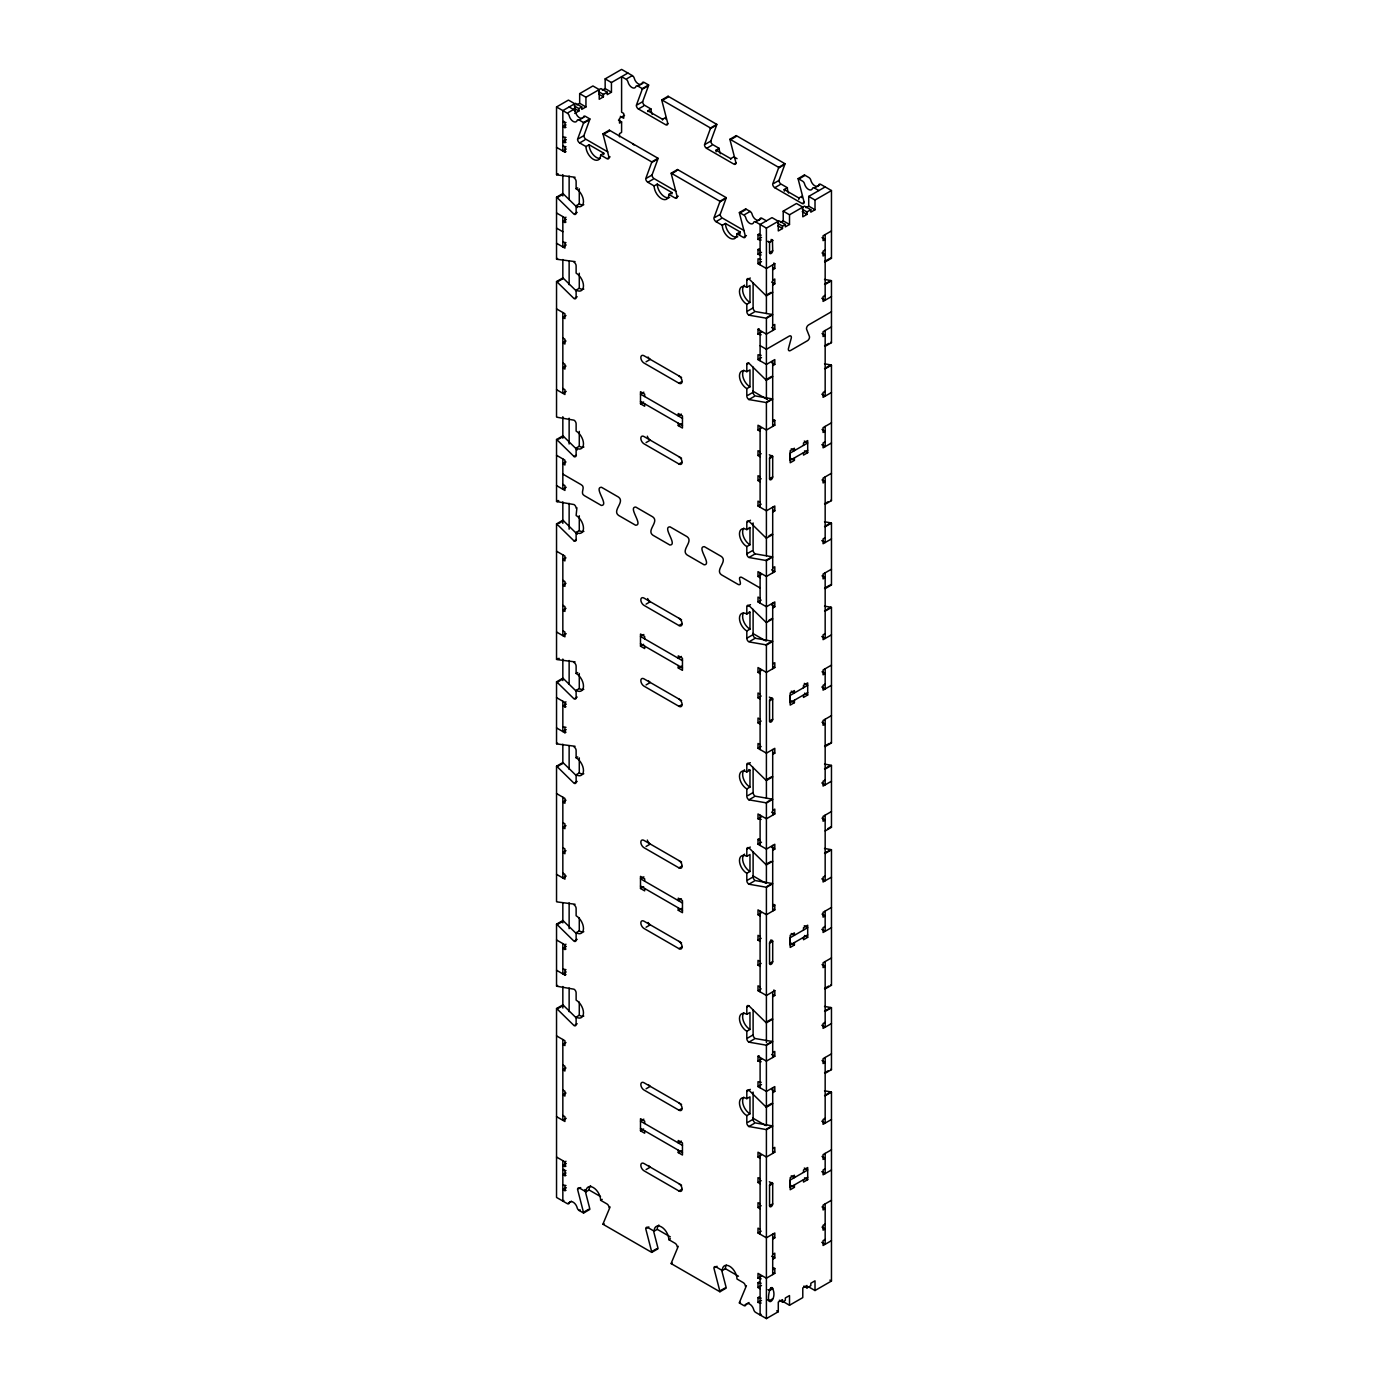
<?xml version="1.0" encoding="UTF-8"?>
<svg xmlns="http://www.w3.org/2000/svg" width="1388" height="1388" viewBox="0 0 1388 1388"><rect width="100%" height="100%" fill="white"/><g stroke="black" fill="none" stroke-linecap="round" stroke-linejoin="round"><path stroke-width="1.5" d="M769.542 242.154L772.439 239.638L772.7 250.742A2.221 1.284 -60 0 1 771.121 253.466A2.221 1.284 -60 0 1 769.542 252.564L769.542 242.154L767.98 241.252M583.446 116.835A2.967 1.718 60 0 1 585.424 116.366L589.848 118.917L583.567 122.56A2.967 1.718 60 0 1 583.481 123.202L577.564 139.286A2.967 1.718 60 0 0 579.664 142.929L585.962 146.555A10.393 6.003 60 0 0 593.301 159.29A10.393 6.003 60 0 0 600.64 155.04L603.797 153.218L589.102 144.751L585.962 146.555M578.605 138.679L583.862 135.66L589.761 119.576A2.967 1.718 60 0 0 589.848 118.917M641.62 83.853A5.934 3.435 60 0 0 642.21 82.916A2.967 1.718 60 0 1 644.188 82.447L648.612 84.998L642.314 88.641A2.967 1.718 60 0 1 642.228 89.283L636.329 105.367A2.967 1.718 60 0 0 638.428 108.993L665.702 124.747A2.967 1.718 60 0 0 667.802 123.532L661.885 100.63A2.967 1.718 60 0 1 661.798 99.884L668.096 96.24L716.781 124.365A2.967 1.718 60 0 1 716.694 125.007L710.795 141.09L705.538 144.109M637.37 104.759L642.627 101.723L648.526 85.64A2.967 1.718 60 0 0 648.612 84.998M600.64 155.04L606.938 158.683A2.967 1.718 60 0 0 609.037 157.469L603.138 134.549A2.967 1.718 60 0 1 603.034 133.803L609.332 130.177L658.033 158.284L651.735 161.91A2.967 1.718 60 0 1 651.649 162.552L645.732 178.653A2.967 1.718 60 0 0 647.832 182.279L654.13 185.923A10.393 6.003 60 0 0 661.469 198.64A10.393 6.003 60 0 0 668.825 194.407L671.966 192.585L657.27 184.101L654.13 185.923M646.773 178.046L652.03 175.009L657.947 158.926A2.967 1.718 60 0 0 658.033 158.284M716.781 124.365L710.5 127.991A2.967 1.718 60 0 1 710.396 128.633L704.497 144.716A2.967 1.718 60 0 0 706.596 148.36L733.87 164.114A2.967 1.718 60 0 0 735.97 162.899L730.053 139.98A2.967 1.718 60 0 1 729.967 139.234L736.265 135.608L784.966 163.715A2.967 1.718 60 0 1 784.862 164.357L778.963 180.44L773.706 183.476M668.825 194.407L675.106 198.033A2.967 1.718 60 0 0 677.205 196.818L671.306 173.916A2.967 1.718 60 0 1 671.219 173.17L677.5 169.527L726.202 197.634L719.904 201.277A2.967 1.718 60 0 1 719.817 201.919L713.9 218.003A2.967 1.718 60 0 0 716 221.646L722.298 225.272A10.393 6.003 60 0 0 729.637 237.99A10.393 6.003 60 0 0 736.993 233.757L740.134 231.935L725.438 223.451L722.298 225.272M714.959 217.395L720.199 214.377L726.115 198.276A2.967 1.718 60 0 0 726.202 197.634M784.966 163.715L778.668 167.358A2.967 1.718 60 0 1 778.581 168L772.665 184.083A2.967 1.718 60 0 0 774.764 187.71L802.038 203.463A2.967 1.718 60 0 0 804.138 202.249L798.239 179.347A2.967 1.718 60 0 1 798.152 178.601L804.433 174.957L808.874 177.525A2.967 1.718 60 0 1 810.852 180.284A5.934 3.435 60 0 0 814.166 185.367A5.934 3.435 60 0 0 818.174 185.784M610.095 1206.953L603.138 1223.643A2.967 1.718 60 0 0 603.034 1224.285L651.735 1252.392L658.033 1248.766A2.967 1.718 60 0 0 657.947 1248.02L653.644 1231.347M678.264 1246.303L671.306 1262.993A2.967 1.718 60 0 0 671.219 1263.635L719.904 1291.76L726.202 1288.116A2.967 1.718 60 0 0 726.115 1287.37L721.673 1270.194M746.432 1285.67L739.474 1302.36A2.967 1.718 60 0 0 739.388 1303.002L743.812 1305.553A2.967 1.718 60 0 0 745.79 1305.084A5.934 3.435 60 0 1 749.746 1304.13A5.934 3.435 60 0 1 753.701 1309.647A2.967 1.718 60 0 0 755.679 1312.406L766.402 1318.6L778.286 1311.729L778.286 1302.048L782.485 1299.619L782.485 1302.048L785.313 1300.4L785.313 1297.988L789.512 1295.559L789.512 1305.258L783.214 1301.614M575.083 177.248L557.143 174.94A2.967 1.718 60 0 1 556.536 174.697L556.536 106.963L568.438 100.092L574.736 103.736L574.736 111.491M579.664 93.621L585.944 97.247L585.944 106.945L579.664 103.302L579.664 93.621L592.919 85.952L599.217 89.595L599.217 99.294L603.416 96.865L603.416 94.436L598.696 91.712M627.896 73.044L611.449 82.534L611.449 92.215L605.151 88.589L605.151 78.89L621.598 69.4L632.321 75.594A2.967 1.718 60 0 1 634.299 78.353A5.934 3.435 60 0 0 640.683 84.373M574.736 103.736L562.834 110.589L562.834 150.98L566.2 149.037M585.944 97.247L600.969 88.589L607.25 92.215L607.25 94.644L611.449 92.215M576.853 104.915L579.664 103.302M602.357 90.203L605.151 88.589M568.317 112.549L573.556 109.513A2.967 1.718 60 0 1 575.534 112.272A5.934 3.435 60 0 0 581.919 118.292M627.081 78.613L632.321 75.594M574.198 105.852L578.917 108.576L581.763 106.945L581.763 109.374L585.944 106.945M603.416 94.436L607.25 92.215M574.736 113.417L578.917 111.005L578.917 108.576M563.892 121.294L562.834 121.901L565.992 122.508M565.992 124.937L562.834 126.759L565.992 127.349M556.536 106.963L567.258 113.157A2.967 1.718 60 0 1 569.236 115.915A5.934 3.435 60 0 0 573.192 121.433A5.934 3.435 60 0 0 577.148 120.478A2.967 1.718 60 0 1 579.126 120.01L584.383 116.974M620.332 116.332L623.698 118.275L623.698 113.417L621.598 112.22L621.598 76.67L626.023 79.22A2.967 1.718 60 0 1 628.001 81.979A5.934 3.435 60 0 0 631.956 87.496A5.934 3.435 60 0 0 635.912 86.559A2.967 1.718 60 0 1 637.89 86.073L643.147 83.054M583.481 123.202L588.72 120.166M642.228 89.283L647.485 86.247M562.834 136.839L565.992 137.447M566.339 139.668L562.834 141.697L565.992 142.305M562.834 146.139L565.992 146.746M624.531 115.36L619.499 118.275L619.499 123.116L621.598 121.901L621.598 132.398L619.499 133.612L619.499 136.839M579.664 142.929L584.903 139.893M638.428 108.993L643.668 105.974M556.536 147.354L564.933 152.194L565.992 151.587M604.179 133.942L609.419 130.923A2.967 1.718 60 0 1 609.332 130.177M662.944 100.023L668.183 96.987A2.967 1.718 60 0 1 668.096 96.24M647.901 111.595A10.393 6.003 60 0 1 647.866 110.814L651.007 108.993A10.393 6.003 60 0 0 652.204 114.337M556.536 174.697L558.115 173.778M662.527 120.045A10.393 6.003 60 0 0 662.562 119.299L665.702 117.477A10.393 6.003 60 0 1 665.581 118.952M607.996 158.076L610.095 156.861M666.761 124.139L667.802 123.532M575.083 261.621L557.143 259.313A2.967 1.718 60 0 1 556.536 259.07L556.536 197.183L562.834 193.557A2.967 1.718 60 0 1 563.441 194.008L577.252 207.558M556.536 197.183A2.967 1.718 60 0 1 557.143 197.634L562.383 194.598M557.143 197.634L574.025 214.203A2.967 1.718 60 0 0 576.124 213.006L576.124 205.736A10.393 6.003 60 0 0 583.481 201.486A10.393 6.003 60 0 0 576.124 188.768L577.703 187.848M576.124 205.736L579.282 203.915A10.393 6.003 60 0 0 583.793 204.73M651.649 162.552L656.888 159.533M710.396 128.633L715.653 125.614M556.536 212.971L564.933 217.829L565.992 217.222M575.083 213.596L577.182 212.399M566.339 219.443L562.834 221.455L565.992 222.063M647.832 182.279L653.071 179.26M706.596 148.36L711.836 145.324M672.347 173.309L676.546 170.88M731.112 139.373L736.351 136.354A2.967 1.718 60 0 1 736.265 135.608M716.156 151.795A10.393 6.003 60 0 1 716.034 150.182L719.175 148.36A10.393 6.003 60 0 0 720.389 153.686M562.834 242.05L565.992 242.657M566.2 244.965L562.834 246.908L562.834 216.615M556.536 259.07L557.594 258.463M730.695 159.394A10.393 6.003 60 0 0 730.73 158.648L733.87 156.844L737.028 158.648M676.164 197.426L678.264 196.211M734.929 163.506L735.97 162.899M577.252 449.886L563.441 436.335A2.967 1.718 60 0 0 562.834 435.884L556.536 439.51A2.967 1.718 60 0 1 557.143 439.961L574.025 456.531A2.967 1.718 60 0 0 576.124 455.333L576.124 448.064A10.393 6.003 60 0 0 583.481 443.813A10.393 6.003 60 0 0 576.124 431.095L576.124 423.826A2.967 1.718 60 0 0 574.025 420.182L557.143 417.268A2.967 1.718 60 0 1 556.536 417.025L556.536 281.556L562.834 277.93A2.967 1.718 60 0 1 563.441 278.381L576.107 290.803M556.536 281.556A2.967 1.718 60 0 1 557.143 282.007L562.383 278.971M719.817 201.919L725.057 198.883M778.581 168L783.821 164.964M557.143 282.007L574.025 298.576A2.967 1.718 60 0 0 576.124 297.379L576.124 290.109L579.282 288.288A10.393 6.003 60 0 0 583.793 289.103M575.083 297.969L577.182 296.772M716 221.646L721.24 218.61M774.764 187.71L780.004 184.691M736.993 233.757L743.274 237.4A2.967 1.718 60 0 0 745.373 236.186L739.474 213.266A2.967 1.718 60 0 1 739.388 212.52L745.686 208.894L750.11 211.444A2.967 1.718 60 0 1 752.088 214.203A5.934 3.435 60 0 0 756.044 219.72A5.934 3.435 60 0 0 759.999 218.766A2.967 1.718 60 0 1 761.977 218.298L766.402 220.848M740.515 212.659L745.772 209.64A2.967 1.718 60 0 1 745.686 208.894M799.28 178.74L804.519 175.703A2.967 1.718 60 0 1 804.433 174.957M565.992 315.562L562.834 317.384L564.933 318.598L564.933 313.74L556.536 308.899M784.324 191.145A10.393 6.003 60 0 1 784.203 189.531L787.36 187.71A10.393 6.003 60 0 0 788.558 193.053M744.853 214.481L750.11 211.444M739.388 212.52L743.812 215.071A2.967 1.718 60 0 1 745.79 217.829A5.934 3.435 60 0 0 749.746 223.347A5.934 3.435 60 0 0 753.701 222.41A2.967 1.718 60 0 1 755.679 221.924L760.919 218.905M798.152 178.601L802.576 181.151A2.967 1.718 60 0 1 804.554 183.91A5.934 3.435 60 0 0 808.51 189.427A5.934 3.435 60 0 0 812.466 188.473A2.967 1.718 60 0 1 814.444 188.005L819.683 184.986M798.777 199.49A10.393 6.003 60 0 0 798.898 198.016L802.038 196.194A10.393 6.003 60 0 1 801.917 197.669M783.214 211.15L789.512 214.776L789.512 224.474L783.214 220.831L783.214 211.15L796.486 203.481L802.784 207.124L802.784 216.823L806.983 214.394L806.983 211.965L802.247 209.241M824.715 261.603A2.967 1.718 60 0 0 825.166 261.933L831.464 258.289L831.464 190.555L815.016 200.046L815.016 209.744L808.718 206.118L808.718 196.419L825.166 186.929M744.332 236.793L746.432 235.578M803.097 202.856L804.138 202.249M565.992 341.014L562.834 342.819L564.933 344.033L564.933 339.192L562.834 337.978M755.679 221.924L766.402 228.118L778.286 221.265L778.286 230.946L782.485 228.534L782.485 226.105L777.766 223.381M789.512 214.776L804.519 206.118L810.818 209.744L810.818 212.173L815.016 209.744M761.162 240.037L758.004 239.43L758.004 234.589L759.062 233.982M780.42 222.444L783.214 220.831M805.925 207.732L808.718 206.118M761.162 235.197L758.004 234.589M758.004 239.43L761.509 237.417M782.485 226.105L785.313 224.474L785.313 226.886L789.512 224.474M806.983 211.965L810.818 209.744M772.7 240.644L769.542 242.466L767.98 241.547M761.162 254.976L758.004 254.368L758.004 249.528L759.062 248.92M758.004 254.368L761.509 252.356M565.992 366.05L562.834 367.872L564.933 369.087L564.933 364.229L562.834 363.014M769.542 252.564L772.7 250.742M761.162 259.417L758.004 258.81L758.004 263.668L766.402 268.509L774.799 263.668L774.799 268.509L772.7 269.723M758.004 263.668L761.509 261.638M831.464 230.946L823.067 235.804L823.067 240.644L825.166 239.43L822.008 237.608M753.111 282.701L753.111 307.91A2.967 1.718 60 0 0 755.211 311.537L772.092 314.469A2.967 1.718 60 0 1 772.7 314.712L766.402 318.355A2.967 1.718 60 0 0 765.794 318.095L748.913 315.18A2.967 1.718 60 0 1 746.813 311.537L746.813 304.267A10.393 6.003 60 0 1 739.474 291.549A10.393 6.003 60 0 1 746.813 287.316L746.813 280.046L750.318 278.016M566.2 391.381L562.834 393.307L562.834 312.543M746.813 287.316L749.971 285.494L749.971 302.463L746.813 304.267M772.7 280.22L774.799 279.005L774.799 283.863L772.7 285.078M825.166 249.927L823.067 251.141L823.067 255.999L825.166 254.785L822.008 252.963M646.079 361.8L650.278 359.388A4.459 2.568 60 0 1 648.057 357.028M746.813 280.046A2.967 1.718 60 0 1 748.913 278.832L765.794 295.401L771.051 292.382M824.559 261.482L829.816 258.446M772.7 292.226L766.402 295.852A2.967 1.718 60 0 1 765.794 295.401M747.872 310.929L753.111 307.91M748.913 315.18L754.152 312.144M766.853 317.505L772.092 314.469M825.617 283.568L830.857 280.55A2.967 1.718 60 0 1 831.464 280.792L831.464 342.663L825.166 346.306A2.967 1.718 60 0 1 824.559 345.855L828.757 343.426M831.464 280.792L825.166 284.419A2.967 1.718 60 0 0 824.559 284.176M558.722 439.059L563.441 436.335M643.841 392.179L640.493 394.123L682.462 418.343M761.162 334.751L758.004 334.144L758.004 329.303L759.062 328.696M758.004 334.144L761.509 332.114M772.7 325.659L774.799 324.445L774.799 329.303L766.402 334.144L758.004 329.303M825.166 295.366L823.067 296.581L823.067 301.422L831.464 296.581M644.674 396.534L644.674 394.123L640.493 391.694L640.493 403.804L643.633 402M681.577 377.449L643.98 355.744A4.459 2.568 60 0 0 640.84 357.566A4.459 2.568 60 0 0 643.98 363.014L678.958 383.209L681.751 381.596M576.124 448.064L579.282 446.242A10.393 6.003 60 0 0 583.897 447.023M574.025 456.531L576.384 455.177M565.992 461.978L562.834 463.783L564.933 464.997L564.933 460.157L556.536 455.299M831.464 311.727L808.597 324.931A2.967 1.718 -60 0 0 806.619 329.338L809.43 336.469A2.967 1.718 -60 0 1 807.417 340.754L790.449 350.557A2.967 1.718 -60 0 1 788.436 348.596L791.247 338.204A2.967 1.718 -60 0 0 789.269 336.087L766.402 349.29L760.104 345.647M761.162 355.345L758.004 354.738L758.004 359.579L766.402 364.437L774.799 359.579L774.799 364.437L772.7 365.651M753.111 367.074L753.111 392.284A2.967 1.718 60 0 0 755.211 395.91L772.092 398.842A2.967 1.718 60 0 1 772.7 399.085L766.402 402.728A2.967 1.718 60 0 0 765.794 402.468L748.913 399.553A2.967 1.718 60 0 1 746.813 395.91L746.813 388.64A10.393 6.003 60 0 1 739.474 375.922A10.393 6.003 60 0 1 746.813 371.689L746.813 364.419L748.913 363.205L765.794 379.774A2.967 1.718 60 0 0 766.402 380.225L772.7 376.599A2.967 1.718 60 0 1 772.092 376.148M758.004 359.579L761.509 357.566M746.813 371.689L749.971 369.867L749.971 386.836L746.813 388.64M831.464 326.874L823.067 331.715L823.067 336.573L825.166 335.358L822.008 333.536M681.404 414.11L678.264 415.932L678.264 413.503L682.462 415.932L682.462 428.042L678.264 425.613L678.264 423.201M566.2 487.292L562.834 489.235L562.834 458.942M646.079 442.581L650.278 440.17A4.459 2.568 60 0 1 648.057 437.81M678.264 425.613L681.404 423.808M765.794 379.774L771.051 376.755M556.536 439.51L556.536 501.398L558.115 500.478M556.536 501.398A2.967 1.718 60 0 0 557.143 501.641L558.722 500.721M747.872 395.302L753.111 392.284M748.913 399.553L754.152 396.517M577.252 534.259L563.441 520.708A2.967 1.718 60 0 0 562.834 520.257L556.536 523.883A2.967 1.718 60 0 1 557.143 524.334L574.025 540.904A2.967 1.718 60 0 0 576.124 539.706L576.124 532.437A10.393 6.003 60 0 0 583.481 528.186A10.393 6.003 60 0 0 576.124 515.469L576.922 507.748M766.853 401.878L772.092 398.842M825.617 367.941L830.857 364.923A2.967 1.718 60 0 1 831.464 365.165L831.464 500.617L825.166 504.26A2.967 1.718 60 0 1 824.559 503.809L828.063 501.779M831.464 365.165L825.166 368.792A2.967 1.718 60 0 0 824.559 368.549M558.722 523.432L563.441 520.708M681.577 458.231L643.98 436.526A4.459 2.568 60 0 0 640.84 438.348A4.459 2.568 60 0 0 643.98 443.796L678.958 463.991L681.751 462.377M576.124 532.437L579.282 530.615A10.393 6.003 60 0 0 583.897 531.396M773.741 419.766L774.799 420.373L774.799 425.214L766.402 430.054L758.004 425.214L758.004 430.054L761.162 428.25M772.7 421.588L774.799 420.373M825.166 391.295L823.067 392.509L823.067 397.35L831.464 392.509M574.025 540.904L576.384 539.55M565.992 557.889L562.834 559.711L564.933 560.926L564.933 556.067L556.536 551.227M760.104 451.881L758.004 450.666L758.004 455.507L761.162 453.685M769.542 458.543L772.7 456.721L772.7 476.917A2.221 1.284 -60 0 1 771.121 479.641A2.221 1.284 -60 0 1 769.542 478.739L769.542 458.543A2.221 1.284 -60 0 1 771.121 455.802A2.221 1.284 -60 0 1 772.7 456.721L769.334 454.778M831.464 422.802L823.067 427.643L823.067 432.483L825.166 431.269L822.008 429.465M565.992 583.342L562.834 585.146L564.933 586.361L564.933 581.52L562.834 580.305M807.677 450.25L790.188 460.348L790.188 453.078L807.677 442.98L804.311 441.054M760.104 476.917L758.004 475.702L758.004 480.543L761.162 478.739M825.166 441.783L823.067 442.98L823.067 447.838L831.464 442.98M794.404 457.919L794.404 460.348L790.206 462.777L790.206 450.649L794.404 448.237L794.404 450.649L791.247 448.827M803.496 445.409L803.496 442.98L807.695 440.551L807.695 452.679L803.496 455.091L803.496 452.679M769.542 478.739L772.7 476.917M565.992 608.378L562.834 610.2L564.933 611.414L564.933 606.556L562.834 605.341M760.104 502.352L758.004 501.137L758.004 505.995L761.162 504.174M747.594 521.923L750.492 520.24M831.464 473.273L823.067 478.131L823.067 482.972L825.166 481.757L822.008 479.936M772.7 512.051L774.799 510.836L774.799 505.995L766.402 510.836L758.004 505.995M566.2 633.709L562.834 635.635L562.834 554.87M746.813 546.594A10.393 6.003 60 0 1 739.474 533.877A10.393 6.003 60 0 1 746.813 529.643L749.971 527.822L749.971 544.79L746.813 546.594L746.813 553.864A2.967 1.718 60 0 0 748.913 557.508L765.794 560.44A2.967 1.718 60 0 1 766.402 560.683L772.7 557.039A2.967 1.718 60 0 0 772.092 556.796L755.211 553.864L749.694 557.056M646.079 604.144L650.278 601.715A4.459 2.568 60 0 1 647.641 598.54M768.952 535.907L772.092 534.102A2.967 1.718 60 0 0 772.7 534.554L766.402 538.18A2.967 1.718 60 0 1 765.794 537.729L748.913 521.159A2.967 1.718 60 0 0 746.813 522.374L746.813 529.643M556.536 523.883L556.536 659.352L558.115 658.433M558.184 658.988L559.243 658.38M746.813 553.864L752.331 550.689M556.536 659.352A2.967 1.718 60 0 0 557.143 659.595L575.083 661.903M765.794 560.44L770.531 557.698M825.617 525.896L830.857 522.877A2.967 1.718 60 0 1 831.464 523.12L831.464 584.99L825.166 588.633A2.967 1.718 60 0 1 824.559 588.182L825.617 587.575M575.083 746.276L557.143 743.968A2.967 1.718 60 0 1 556.536 743.725L556.536 681.838L562.834 678.212A2.967 1.718 60 0 1 563.441 678.663L576.107 691.085M831.464 523.12L825.166 526.746A2.967 1.718 60 0 0 824.559 526.503M556.536 681.838A2.967 1.718 60 0 1 557.143 682.289L562.383 679.27M557.143 682.289L574.025 698.858A2.967 1.718 60 0 0 576.124 697.661L576.124 690.391A10.393 6.003 60 0 0 583.481 686.14A10.393 6.003 60 0 0 576.124 673.423L577.703 672.521M643.841 634.507L640.493 636.45L682.462 660.671M772.7 567.987L774.799 566.772L774.799 571.63L766.402 576.471L758.004 571.63L758.004 576.471L761.162 574.649M825.166 537.694L823.067 538.908L823.067 543.749L831.464 538.908M644.674 638.862L644.674 636.45L640.493 634.021L640.493 646.149L643.633 644.327M681.577 619.777L643.98 598.072A4.459 2.568 60 0 0 640.84 599.894A4.459 2.568 60 0 0 643.98 605.341L678.958 625.537L681.751 623.923M576.124 690.391L579.282 688.569A10.393 6.003 60 0 0 583.793 689.385M556.536 697.644L564.933 702.484L565.992 701.877M575.083 698.268L577.182 697.054M566.339 704.098L562.834 706.11L565.992 706.718M747.594 606.296L750.492 604.63M760.104 598.28L758.004 597.066L758.004 601.906L761.162 600.102M746.813 630.967A10.393 6.003 60 0 1 739.474 618.25A10.393 6.003 60 0 1 746.813 614.016L749.971 612.195L749.971 629.163L746.813 630.967L746.813 638.237A2.967 1.718 60 0 0 748.913 641.881L765.794 644.813A2.967 1.718 60 0 1 766.402 645.056L772.7 641.412A2.967 1.718 60 0 0 772.092 641.169L755.211 638.237L749.694 641.429M831.464 569.201L823.067 574.042L823.067 578.9L825.166 577.686L822.008 575.864M681.404 656.437L678.264 658.259L678.264 655.83L682.462 658.259L682.462 670.369L678.264 667.958L678.264 665.529M562.834 726.722L565.992 727.329M772.7 607.979L774.799 606.764L774.799 601.906L766.402 606.764L758.004 601.906M566.2 729.62L562.834 731.563L562.834 701.27M646.079 684.909L650.278 682.497A4.459 2.568 60 0 1 648.56 680.901M556.536 727.919L564.933 732.777L565.992 732.17M678.264 667.958L681.404 666.136M768.952 620.28L772.092 618.475A2.967 1.718 60 0 0 772.7 618.927L766.402 622.553A2.967 1.718 60 0 1 765.794 622.102L748.913 605.532A2.967 1.718 60 0 0 746.813 606.747L746.813 614.016M826.311 587.176L829.816 585.146M556.536 743.725L557.594 743.118M746.813 638.237L752.331 635.062M765.794 644.813L770.531 642.071M825.617 610.269L830.857 607.25A2.967 1.718 60 0 1 831.464 607.493L831.464 742.944L825.166 746.588A2.967 1.718 60 0 1 824.559 746.137M575.083 904.247L557.143 901.922A2.967 1.718 60 0 1 556.536 901.68L556.536 766.211L562.834 762.585A2.967 1.718 60 0 1 563.441 763.036L576.107 775.458M831.464 607.493L825.166 611.119A2.967 1.718 60 0 0 824.559 610.876M556.536 766.211A2.967 1.718 60 0 1 557.143 766.662L562.383 763.643M557.143 766.662L574.025 783.231A2.967 1.718 60 0 0 576.124 782.034L576.124 774.764A10.393 6.003 60 0 0 583.481 770.514A10.393 6.003 60 0 0 576.124 757.796L577.703 756.894M681.577 700.558L643.98 678.853A4.459 2.568 60 0 0 640.84 680.675A4.459 2.568 60 0 0 643.98 686.123L678.958 706.319L681.751 704.705M576.124 774.764L579.282 772.942A10.393 6.003 60 0 0 583.793 773.758M772.7 663.915L774.799 662.701L774.799 667.541L766.402 672.399L758.004 667.541L758.004 672.399L761.162 670.577M825.166 633.622L823.067 634.837L823.067 639.677L831.464 634.837M575.083 782.641L577.182 781.427M565.992 800.217L562.834 802.038L564.933 803.253L564.933 798.412L556.536 793.554M760.104 694.208L758.004 692.994L758.004 697.834L761.162 696.013M769.542 700.871L772.7 699.049A2.221 1.284 -60 0 0 771.121 698.147A2.221 1.284 -60 0 0 769.542 700.871L769.542 721.066A2.221 1.284 -60 0 0 771.121 721.968A2.221 1.284 -60 0 0 772.7 719.244L772.7 699.049L769.334 697.106M831.464 665.13L823.067 669.97L823.067 674.811L825.166 673.596L822.008 671.792M565.992 825.669L562.834 827.491L564.933 828.688L564.933 823.847L562.834 822.633M807.677 692.577L790.188 702.675L790.188 695.405L807.677 685.308L804.311 683.382M760.104 719.244L758.004 718.03L758.004 722.87L761.162 721.066M825.166 684.111L823.067 685.308L823.067 690.166L831.464 685.308M794.404 700.246L794.404 702.675L790.206 705.104L790.206 692.976L794.404 690.565L794.404 692.976L791.247 691.155M803.496 687.737L803.496 685.308L807.695 682.879L807.695 695.006L803.496 697.418L803.496 695.006M769.542 721.066L772.7 719.244M565.992 850.705L562.834 852.527L564.933 853.741L564.933 848.883L562.834 847.669M760.104 744.679L758.004 743.482L758.004 748.323L761.162 746.501M753.111 767.356L753.111 792.565A2.967 1.718 60 0 0 755.211 796.192L772.092 799.124A2.967 1.718 60 0 1 772.7 799.367L766.402 803.01A2.967 1.718 60 0 0 765.794 802.767L748.913 799.835A2.967 1.718 60 0 1 746.813 796.192L746.813 788.922A10.393 6.003 60 0 1 739.474 776.204A10.393 6.003 60 0 1 746.813 771.971L746.813 764.701L750.318 762.671M831.464 715.601L823.067 720.459L823.067 725.299L825.166 724.085L822.008 722.263M772.7 754.378L774.799 753.164L774.799 748.323L766.402 753.164L758.004 748.323M566.2 876.036L562.834 877.962L562.834 797.198M746.813 771.971L749.971 770.149L749.971 787.117L746.813 788.922M646.079 846.472L650.278 844.043A4.459 2.568 60 0 1 648.057 841.683M746.813 764.701A2.967 1.718 60 0 1 748.913 763.487L765.794 780.056L771.051 777.037M826.138 745.235L829.278 743.413M747.872 795.602L753.111 792.565M748.913 799.835L754.152 796.799M766.853 802.16L772.092 799.124M829.278 766.107L824.559 768.831A2.967 1.718 60 0 1 825.166 769.073L831.464 765.447L831.464 827.317L825.166 830.961M576.107 1017.786L563.441 1005.363A2.967 1.718 60 0 0 562.834 1004.912L556.536 1008.538A2.967 1.718 60 0 1 557.143 1008.989L574.025 1025.576A2.967 1.718 60 0 0 576.124 1024.361L576.124 1017.092A10.393 6.003 60 0 0 583.481 1012.841A10.393 6.003 60 0 0 576.124 1000.123L576.124 992.854A2.967 1.718 60 0 0 574.025 989.21L557.143 986.295A2.967 1.718 60 0 1 556.536 986.053L556.536 924.165L562.834 920.539A2.967 1.718 60 0 1 563.441 920.99L576.107 933.413M556.536 924.165A2.967 1.718 60 0 1 557.143 924.616L562.383 921.597M643.841 876.834L640.493 878.778L682.462 903.015M772.7 810.314L774.799 809.1L774.799 813.958L766.402 818.799L758.004 813.958L758.004 818.799L761.509 816.786M825.166 780.021L823.067 781.236L823.067 786.076L831.464 781.236M644.674 881.207L644.674 878.778L640.493 876.349L640.493 888.476L643.633 886.654M761.162 819.406L758.004 818.799M681.577 862.104L643.98 840.399A4.459 2.568 60 0 0 640.84 842.221A4.459 2.568 60 0 0 643.98 847.669L678.958 867.864L681.751 866.251M557.143 924.616L574.025 941.203A2.967 1.718 60 0 0 576.124 939.988L576.124 932.719L579.282 930.897A10.393 6.003 60 0 0 583.793 931.712M556.536 939.971L564.933 944.812L565.992 944.204M575.083 940.596L577.182 939.381M566.339 946.425L562.834 948.438L565.992 949.045M772.7 850.306L774.799 849.092L774.799 844.251L766.402 849.092L758.004 844.251L758.004 839.393L759.062 838.786M753.111 851.729L753.111 876.938A2.967 1.718 60 0 0 755.211 880.565L772.092 883.497A2.967 1.718 60 0 1 772.7 883.74L766.402 887.383A2.967 1.718 60 0 0 765.794 887.14L748.913 884.208A2.967 1.718 60 0 1 746.813 880.565L746.813 873.295A10.393 6.003 60 0 1 739.474 860.577A10.393 6.003 60 0 1 746.813 856.344L746.813 849.074L750.318 847.044M758.004 844.251L761.509 842.221M746.813 856.344L749.971 854.522L749.971 871.491L746.813 873.295M831.464 811.529L823.067 816.37L823.067 821.228L825.166 820.013L822.008 818.191M681.404 898.765L678.264 900.586L678.264 898.157L682.462 900.586L682.462 912.697L678.264 910.285L678.264 907.856M562.834 969.05L565.992 969.657M566.2 971.947L562.834 973.89L562.834 943.597M646.079 927.236L650.278 924.824A4.459 2.568 60 0 1 648.057 922.465M556.536 970.247L564.933 975.105L565.992 974.497M678.264 910.285L681.404 908.463M746.813 849.074A2.967 1.718 60 0 1 748.913 847.86L765.794 864.429L771.051 861.41M827.716 828.688L830.857 826.866A2.967 1.718 60 0 0 831.464 827.317M556.536 986.053L557.594 985.445M772.7 861.254L766.402 864.88A2.967 1.718 60 0 1 765.794 864.429M747.872 879.975L753.111 876.938M748.913 884.208L754.152 881.172M766.853 886.533L772.092 883.497M829.278 850.48L824.559 853.204A2.967 1.718 60 0 1 825.166 853.447L831.464 849.82L831.464 985.272L825.166 988.915A2.967 1.718 60 0 1 824.559 988.464L828.757 986.035M557.143 1008.989L562.383 1005.97M681.577 942.886L643.98 921.181A4.459 2.568 60 0 0 640.84 923.003A4.459 2.568 60 0 0 643.98 928.451L678.958 948.646L681.751 947.032M576.124 1017.092L579.282 1015.27A10.393 6.003 60 0 0 583.793 1016.085M773.741 904.421L774.799 905.028L774.799 909.869L766.402 914.727L758.004 909.869L758.004 914.727L761.162 912.905M772.7 906.243L774.799 905.028M825.166 875.949L823.067 877.164L823.067 882.005L831.464 877.164M575.083 1024.969L577.182 1023.754M565.992 1042.544L562.834 1044.366L564.933 1045.58L564.933 1040.74L556.536 1035.882M760.104 936.536L758.004 935.321L758.004 940.162L761.162 938.34M769.542 943.198L772.7 941.376L772.7 961.572A2.221 1.284 -60 0 1 771.121 964.296A2.221 1.284 -60 0 1 769.542 963.393L769.542 943.198A2.221 1.284 -60 0 1 771.121 940.474A2.221 1.284 -60 0 1 772.7 941.376L770.6 940.162M831.464 907.457L823.067 912.298L823.067 917.138L825.166 915.924L822.008 914.119M565.992 1067.997L562.834 1069.818L564.933 1071.015L564.933 1066.175L562.834 1064.96M807.677 934.922L790.188 945.002L790.188 937.733L807.677 927.652L804.311 925.709M760.104 961.572L758.004 960.357L758.004 965.198L761.162 963.393M825.166 926.438L823.067 927.652L823.067 932.493L831.464 927.652M794.404 942.573L794.404 945.002L790.206 947.431L790.206 935.304L794.404 932.892L794.404 935.304L791.247 933.499M803.496 930.064L803.496 927.635L807.695 925.206L807.695 937.334L803.496 939.745L803.496 937.334M769.542 963.393L772.7 961.572M565.992 1093.033L562.834 1094.854L564.933 1096.069L564.933 1091.211L562.834 1090.014M760.104 987.007L758.004 985.81L758.004 990.65L761.162 988.829M772.7 996.705L774.799 995.491L774.799 990.65L766.402 995.491L758.004 990.65M831.464 957.928L823.067 962.786L823.067 967.627L825.166 966.412L822.008 964.608M753.111 1009.683L753.111 1034.893A2.967 1.718 60 0 0 755.211 1038.536L772.092 1041.451A2.967 1.718 60 0 1 772.7 1041.694L766.402 1045.338A2.967 1.718 60 0 0 765.794 1045.095L748.913 1042.162A2.967 1.718 60 0 1 746.813 1038.536L746.813 1031.267A10.393 6.003 60 0 1 739.474 1018.532A10.393 6.003 60 0 1 746.813 1014.298L746.813 1007.029L748.913 1005.814L765.794 1022.383A2.967 1.718 60 0 0 766.402 1022.835L772.7 1019.208A2.967 1.718 60 0 1 772.092 1018.757M566.2 1118.364L562.834 1120.29L562.834 1039.525M746.813 1014.298L749.971 1012.477L749.971 1029.445L746.813 1031.267M646.079 1088.799L650.278 1086.37A4.459 2.568 60 0 1 648.56 1084.791M765.794 1022.383L771.051 1019.365M747.872 1037.929L753.111 1034.893M748.913 1042.162L754.152 1039.126M766.853 1044.487L772.092 1041.451M825.617 1010.551L830.857 1007.532A2.967 1.718 60 0 1 831.464 1007.775L831.464 1069.645L825.166 1073.288A2.967 1.718 60 0 1 824.559 1072.837L828.063 1070.825M556.536 1157.054L564.933 1161.895L565.992 1161.288M831.464 1007.775L825.166 1011.401A2.967 1.718 60 0 0 824.559 1011.158M566.339 1163.508L562.834 1165.538L565.992 1166.128M643.841 1119.162L640.493 1121.105L682.462 1145.343M761.162 1061.733L758.004 1061.126L758.004 1056.285L759.062 1055.678M563.892 1169.373L562.834 1169.98L565.992 1170.587M758.004 1061.126L761.509 1059.113M772.7 1052.642L774.799 1051.427L774.799 1056.285L766.402 1061.126L758.004 1056.285M825.166 1022.349L823.067 1023.563L823.067 1028.404L831.464 1023.563M565.992 1172.999L562.834 1174.821L565.992 1175.428M644.674 1123.534L644.674 1121.105L640.493 1118.676L640.493 1130.804L643.633 1128.982M681.577 1104.432L643.98 1082.727A4.459 2.568 60 0 0 640.84 1084.549A4.459 2.568 60 0 0 643.98 1089.996L678.958 1110.192L681.751 1108.578M562.834 1184.918L565.992 1185.525M566.339 1187.746L562.834 1189.759L565.992 1190.366M761.162 1082.328L758.004 1081.72L758.004 1086.578L766.402 1091.419L774.799 1086.578L774.799 1091.419L772.7 1092.634M578.605 1188.77L580.705 1187.555M753.111 1092.061L753.111 1119.266A2.967 1.718 60 0 0 755.211 1122.909L772.092 1125.824A2.967 1.718 60 0 1 772.7 1126.067L766.402 1129.711A2.967 1.718 60 0 0 765.794 1129.468L748.913 1126.535A2.967 1.718 60 0 1 746.813 1122.909L746.813 1115.64A10.393 6.003 60 0 1 739.474 1102.905A10.393 6.003 60 0 1 746.813 1098.671L746.813 1091.402L750.318 1089.372M758.004 1086.578L761.509 1084.549M563.892 1200.464L562.834 1201.071L562.834 1160.68M746.813 1098.671L749.971 1096.85L749.971 1113.818L746.813 1115.64M584.851 1189.568L589.761 1208.653A2.967 1.718 60 0 1 589.848 1209.399L583.567 1213.043A2.967 1.718 60 0 0 583.481 1212.297L577.564 1189.377A2.967 1.718 60 0 1 579.664 1188.163L585.962 1191.806L589.102 1189.984A10.393 6.003 60 0 1 590.646 1185.664M568.317 1203.014L571.457 1201.21M831.464 1053.856L823.067 1058.697L823.067 1063.555L825.166 1062.341L822.008 1060.519M681.404 1141.092L678.264 1142.914L678.264 1140.485L682.462 1142.914L682.462 1155.024L678.264 1152.613L678.264 1150.184M646.079 1169.564L650.278 1167.152A4.459 2.568 60 0 1 648.56 1165.556M678.264 1152.613L681.404 1150.791M556.536 1008.538L556.536 1197.445L567.258 1203.622A2.967 1.718 60 0 0 569.236 1203.153A5.934 3.435 60 0 1 573.192 1202.216A5.934 3.435 60 0 1 577.148 1207.716A2.967 1.718 60 0 0 579.126 1210.475L580.184 1209.868M585.962 1191.806A10.393 6.003 60 0 1 593.301 1187.555A10.393 6.003 60 0 1 600.64 1200.29L602.219 1199.371M746.813 1091.402A2.967 1.718 60 0 1 748.913 1090.187L765.794 1106.756L771.051 1103.738M583.481 1212.297L588.72 1209.26M747.872 1122.302L753.111 1119.266M748.913 1126.535L754.152 1123.499M766.853 1128.86L772.092 1125.824M825.617 1094.924L830.857 1091.905A2.967 1.718 60 0 1 831.464 1092.148L831.464 1281.037L815.016 1290.528L808.718 1286.902M831.464 1092.148L825.166 1095.774A2.967 1.718 60 0 0 824.559 1095.531M603.034 1224.285L604.092 1223.678M681.577 1185.213L643.98 1163.508A4.459 2.568 60 0 0 640.84 1165.33A4.459 2.568 60 0 0 643.98 1170.778L678.958 1190.973L681.751 1189.36M772.7 1148.57L774.799 1147.355L774.799 1152.196L766.402 1157.054L758.004 1152.196L758.004 1157.054L761.162 1155.232M825.166 1118.277L823.067 1119.491L823.067 1124.332L831.464 1119.491M646.773 1228.137L648.873 1226.923M651.735 1252.392A2.967 1.718 60 0 0 651.649 1251.646L645.732 1228.744A2.967 1.718 60 0 1 647.832 1227.53L654.13 1231.156L657.27 1229.352A10.393 6.003 60 0 1 658.832 1225.031M760.104 1178.863L758.004 1177.649L758.004 1182.489L761.162 1180.668M654.13 1231.156A10.393 6.003 60 0 1 661.469 1226.923A10.393 6.003 60 0 1 668.825 1239.64L670.387 1238.738M651.649 1251.646L656.888 1248.627M769.542 1185.525L772.7 1183.704L772.7 1203.899A2.221 1.284 -60 0 1 771.121 1206.623A2.221 1.284 -60 0 1 769.542 1205.721L769.542 1185.525A2.221 1.284 -60 0 1 771.121 1182.802A2.221 1.284 -60 0 1 772.7 1183.704L769.334 1181.761M831.464 1149.785L823.067 1154.625L823.067 1159.466L825.166 1158.251L822.008 1156.447M807.677 1177.25L790.188 1187.347L790.188 1180.078L807.677 1169.98L804.311 1168.037M760.104 1203.899L758.004 1202.685L758.004 1207.525L761.162 1205.721M825.166 1168.765L823.067 1169.98L823.067 1174.821L831.464 1169.98M794.404 1184.901L794.404 1187.33L790.206 1189.759L790.206 1177.631L794.404 1175.22L794.404 1177.631L791.247 1175.827M803.496 1172.392L803.496 1169.963L807.695 1167.534L807.695 1179.661L803.496 1182.073L803.496 1179.661M769.542 1205.721L772.7 1203.899M671.219 1263.635L672.26 1263.045M760.104 1229.334L758.004 1228.137L758.004 1232.978L761.162 1231.156M714.959 1267.487L717.058 1266.272M831.464 1200.256L823.067 1205.114L823.067 1209.954L825.166 1208.74L822.008 1206.935M772.7 1239.033L774.799 1237.818L774.799 1232.978L766.402 1237.818L758.004 1232.978M719.904 1291.76A2.967 1.718 60 0 0 719.817 1291.014L713.9 1268.094A2.967 1.718 60 0 1 716 1266.88L722.298 1270.523L725.438 1268.701A10.393 6.003 60 0 1 726.323 1265.179M772.7 1254.388L774.799 1253.173L774.799 1258.014L772.7 1259.228M825.166 1224.095L823.067 1225.309L823.067 1230.15L825.166 1228.935L822.008 1227.113M719.817 1291.014L725.057 1287.977M773.741 1267.921L774.799 1268.511L774.799 1273.369L766.402 1278.209L758.004 1273.369L758.004 1278.209L761.509 1276.197M772.7 1269.725L774.799 1268.511M825.166 1239.432L823.067 1240.646L823.067 1245.504L831.464 1240.646M761.162 1278.816L758.004 1278.209M760.104 1288.706L758.004 1287.509L758.004 1282.651L759.062 1282.044M761.162 1283.258L758.004 1282.651M758.004 1287.509L761.509 1285.479M739.388 1303.002L740.429 1302.395M744.853 1304.946L749.052 1302.534M761.162 1303.054L758.004 1302.447L758.004 1297.607L759.062 1296.999M761.162 1298.196L758.004 1297.607M758.004 1302.447L761.509 1300.417M772.7 1298.804L769.542 1300.625L767.98 1299.723M761.162 1314.367L760.104 1314.957L760.104 1274.583M803.826 1286.086L806.983 1287.908L810.818 1285.687L810.818 1283.258L815.016 1280.829L815.016 1290.528M789.512 1305.258L802.784 1297.607L802.784 1287.908L806.983 1285.479L806.983 1287.908M824.524 279.439L830.857 280.55M824.524 363.812L830.857 364.923M824.524 521.767L830.857 522.877M557.143 501.641L574.025 504.555A2.967 1.718 60 0 1 576.124 508.199M824.524 606.14L830.857 607.25M824.524 764.094L830.857 765.204A2.967 1.718 60 0 1 831.464 765.447M824.524 848.467L830.857 849.577A2.967 1.718 60 0 1 831.464 849.82M824.524 1006.439L830.857 1007.532M824.524 1090.812L830.857 1091.905M831.464 190.555L820.742 184.378A2.967 1.718 60 0 0 818.764 184.847M637.89 86.073L642.314 88.641M661.798 99.884L710.5 127.991M729.967 139.234L778.668 167.358M814.444 188.005L818.868 190.555M605.151 78.89L611.449 82.534M808.718 196.419L815.016 200.046M651.007 108.993L644.726 105.367A2.967 1.718 60 0 1 642.627 101.723M719.175 148.36L712.894 144.716A2.967 1.718 60 0 1 710.795 141.09M787.36 187.71L781.062 184.083A2.967 1.718 60 0 1 778.963 180.44M647.866 110.814L662.562 119.299M716.034 150.182L730.73 158.648M784.203 189.531L798.898 198.016M598.696 94.141L603.416 96.865M802.247 211.67L806.983 214.394M618.458 120.079L621.598 121.901M575.465 103.302L581.763 106.945M779.032 220.831L785.313 224.474M778.286 221.265L772.006 217.621L760.104 224.492L760.104 264.882M574.198 108.281L578.917 111.005M777.766 225.793L782.485 228.534M569.132 106.963L573.556 109.513M579.126 120.01L583.567 122.56M603.034 133.803L651.735 161.91M671.219 173.17L719.904 201.277M771.121 239.43L772.7 240.35M607.788 151.899L585.962 139.286A2.967 1.718 60 0 1 583.862 135.66M675.956 191.249L654.13 178.653A2.967 1.718 60 0 1 652.03 175.009M744.124 230.599L722.298 218.003A2.967 1.718 60 0 1 720.199 214.377M758.004 249.528L760.104 250.742M773.741 263.061L774.799 263.668M773.741 267.901L774.799 268.509M821.8 298.281L825.166 300.224L825.166 234.589M771.641 282.042L774.799 283.863M771.641 327.481L774.799 329.303M556.536 228.118L562.834 231.761M771.641 362.615L774.799 364.437M821.8 394.192L825.166 396.135L825.166 330.5M556.536 243.264L564.933 248.122L564.933 243.264M752.764 391.086L767.46 399.571M821.8 444.681L825.166 446.624L825.166 426.428M773.741 424.607L774.799 425.214M804.537 450.857L807.695 452.679M758.004 430.054L760.104 431.269M791.247 458.526L794.404 460.348M758.004 455.507L760.104 456.721M640.493 401.392L682.462 425.613M640.493 403.804L644.674 406.233L644.674 403.804M758.004 480.543L760.104 481.757M562.834 388.467L564.933 389.681L564.933 394.522L556.536 389.681M773.741 510.229L774.799 510.836M821.8 540.609L825.166 542.552L825.166 476.917M771.641 569.809L774.799 571.63M758.004 576.471L760.104 577.686M562.834 474.089L581.242 484.724C586.118 487.327 579.473 493.035 584.348 495.637L601.316 505.44C609.523 505.423 593.283 487.275 601.49 487.275L618.458 497.06C625.363 501.97 611.709 510.524 618.632 515.434L635.583 525.219C643.806 525.219 627.549 507.071 635.756 507.054L652.724 516.856C659.647 521.749 645.993 530.32 652.898 535.213L669.866 545.016C678.073 544.998 661.833 526.867 670.04 526.85L687.008 536.636C693.913 541.546 680.276 550.099 687.181 555.009L704.15 564.812C712.356 564.795 696.099 546.646 704.323 546.646L721.292 556.432C728.197 561.342 714.542 569.895 721.465 574.806L738.416 584.591C743.725 585.909 736.213 575.951 741.522 577.252L760.104 587.974M562.834 484.395L564.933 485.592L564.933 490.45L556.536 485.592M771.641 604.942L774.799 606.764M821.8 636.519L825.166 638.463L825.166 572.828M752.764 633.414L765.621 640.84M821.8 687.008L825.166 688.951L825.166 668.756M773.741 666.934L774.799 667.541M804.537 693.185L807.695 695.006M758.004 672.399L760.104 673.596M791.247 700.853L794.404 702.675M758.004 697.834L760.104 699.049M640.493 643.72L682.462 667.958M640.493 646.149L644.674 648.56L644.674 646.149M758.004 722.87L760.104 724.085M562.834 630.794L564.933 632.008L564.933 636.849L556.536 632.008M773.741 752.556L774.799 753.164M821.8 782.936L825.166 784.879L825.166 719.244M771.641 812.136L774.799 813.958M758.004 839.393L760.104 840.608M771.641 847.27L774.799 849.092M821.8 878.847L825.166 880.79L825.166 815.155M752.764 875.741L765.621 883.167M821.8 929.335L825.166 931.279L825.166 911.083M773.741 909.261L774.799 909.869M804.537 935.512L807.695 937.334M758.004 914.727L760.104 915.924M791.247 943.181L794.404 945.002M758.004 940.162L760.104 941.376M640.493 886.047L682.462 910.285M640.493 888.476L644.674 890.888L644.674 888.476M758.004 965.198L760.104 966.412M773.741 990.043L774.799 990.65M562.834 873.121L564.933 874.336L564.933 879.177L556.536 874.336M773.741 994.884L774.799 995.491M821.8 1025.264L825.166 1027.207L825.166 961.572M771.641 1054.464L774.799 1056.285M771.641 1089.597L774.799 1091.419M821.8 1121.192L825.166 1123.118L825.166 1057.5M752.764 1118.069L765.621 1125.495M821.8 1171.663L825.166 1173.606L825.166 1153.411M773.741 1151.589L774.799 1152.196M804.537 1177.839L807.695 1179.661M758.004 1157.054L760.104 1158.251M791.247 1185.508L794.404 1187.33M758.004 1182.489L760.104 1183.704M640.493 1128.375L682.462 1152.613M640.493 1130.804L644.674 1133.215L644.674 1130.804M821.8 1242.347L825.166 1244.29L825.166 1203.899M758.004 1207.525L760.104 1208.74M562.834 1115.449L564.933 1116.663L564.933 1121.504L556.536 1116.663M773.741 1237.211L774.799 1237.818M829.885 1280.135L831.464 1281.037M771.641 1256.192L774.799 1258.014M773.741 1272.761L774.799 1273.369M771.121 1287.804L772.7 1288.706C777.905 1299.532 764.753 1310.428 769.542 1290.528A2.221 1.284 -60 0 1 771.121 1287.804A2.221 1.284 -60 0 1 772.7 1288.706L769.542 1290.528L767.98 1289.626M589.102 1189.984L600.536 1196.577M657.27 1229.352L670.335 1236.881M725.438 1268.701L738.503 1276.231M779.345 1300.226L782.485 1302.048M600.64 1200.29L606.938 1203.917A2.967 1.718 60 0 1 609.037 1207.56M668.825 1239.64L675.106 1243.284A2.967 1.718 60 0 1 677.205 1246.91M767.98 1300.018L769.542 1300.92M776.725 1310.827L778.286 1311.729M579.126 1210.475L583.567 1213.043M772.7 264.882L772.7 330.5M772.7 360.793L772.7 426.428M772.7 507.21L772.7 572.828M772.7 603.121L772.7 668.756M772.7 749.537L772.7 815.155M772.7 845.448L772.7 911.083M772.7 991.865L772.7 1057.5M772.7 1087.776L772.7 1153.411M772.7 1234.192L772.7 1274.583M766.402 228.118L766.402 313.48M766.402 318.355L766.402 398.582M766.402 402.728L766.402 555.755M766.402 560.683L766.402 640.909M766.402 645.056L766.402 798.083M766.402 803.01L766.402 883.236M766.402 887.383L766.402 1042.562M766.402 1045.338L766.402 1125.564M766.402 1129.711L766.402 1318.6M760.104 330.5L760.104 360.793M760.104 426.428L760.104 507.21M760.104 572.828L760.104 603.121M760.104 668.756L760.104 749.537M760.104 815.155L760.104 845.448M760.104 911.083L760.104 991.865M760.104 1057.5L760.104 1087.776M760.104 1153.411L760.104 1234.192M753.111 522.929L753.111 550.238A2.967 1.718 60 0 0 755.211 553.864M753.111 609.401L753.111 634.611A2.967 1.718 60 0 0 755.211 638.237M579.282 188.837L579.282 203.915M579.282 273.21L579.282 288.288M579.282 431.39L579.282 446.242M579.282 515.763L579.282 530.615M579.282 673.492L579.282 688.569M579.282 757.865L579.282 772.942M579.282 917.694L579.282 930.897M579.282 1002.067L579.282 1015.27M576.124 188.768L576.124 181.498A2.967 1.718 60 0 0 574.025 177.855M576.124 673.423L576.124 666.153A2.967 1.718 60 0 0 574.025 662.51M576.124 757.796L576.124 750.526A2.967 1.718 60 0 0 574.025 746.883M569.132 176.085L569.132 199.594M569.132 261.031L569.132 284.696M569.132 418.187L569.132 444.004M569.132 503.358L569.132 529.175M569.132 660.514L569.132 684.18M569.132 745.686L569.132 769.351M569.132 902.842L569.132 928.659M569.132 988.013L569.132 1011.679M564.933 123.116L564.933 127.956M564.933 138.054L564.933 142.912M564.933 147.354L564.933 152.194M564.933 217.829L564.933 222.67M564.933 702.484L564.933 707.325M564.933 727.919L564.933 732.777M564.933 944.812L564.933 949.652M564.933 970.247L564.933 975.105M564.933 1161.895L564.933 1166.735M564.933 1171.177L564.933 1176.035M564.933 1186.133L564.933 1190.973M562.834 174.593L562.834 195.951M562.834 259.539L562.834 278.901M562.834 416.712L562.834 438.226M562.834 501.866L562.834 523.38M562.834 659.04L562.834 680.554M562.834 744.194L562.834 763.556M562.834 903.519L562.834 922.881M562.834 986.521L562.834 1008.035M647.641 436.994A4.459 2.568 60 0 1 647.346 436.179M678.958 456.721A4.459 2.568 60 0 1 682.115 462.169A4.459 2.568 60 0 1 678.958 463.991M678.958 375.94A4.459 2.568 60 0 1 682.115 381.388A4.459 2.568 60 0 1 678.958 383.209M749.971 544.79A10.393 6.003 60 0 1 743.5 536.601A10.393 6.003 60 0 1 743.812 528.117M749.294 527.475A10.393 6.003 60 0 1 749.971 527.822M677.552 170.082A2.967 1.718 60 0 1 677.5 169.527M600.466 158.406A10.393 6.003 60 0 1 592.954 154.432A10.393 6.003 60 0 1 589.102 144.751M603.797 153.218A10.393 6.003 60 0 1 603.693 154.571M669.589 197.46A10.393 6.003 60 0 1 661.677 194.407A10.393 6.003 60 0 1 657.27 184.101M671.966 192.585A10.393 6.003 60 0 1 671.861 193.921M737.757 236.81A10.393 6.003 60 0 1 729.845 233.757A10.393 6.003 60 0 1 725.438 223.451M740.134 231.935A10.393 6.003 60 0 1 739.735 234.468M746.813 364.419A2.967 1.718 60 0 1 748.913 363.205M749.971 386.836A10.393 6.003 60 0 1 743.5 378.646A10.393 6.003 60 0 1 743.812 370.162M749.971 302.463A10.393 6.003 60 0 1 743.239 293.493A10.393 6.003 60 0 1 744.558 285.113M574.025 262.228A2.967 1.718 60 0 1 576.124 265.871L576.124 273.141A10.393 6.003 60 0 1 583.481 285.859A10.393 6.003 60 0 1 576.124 290.109M678.958 1183.704A4.459 2.568 60 0 1 682.115 1189.152A4.459 2.568 60 0 1 678.958 1190.973M678.958 1102.922A4.459 2.568 60 0 1 682.115 1108.387A4.459 2.568 60 0 1 678.958 1110.192M678.958 699.049A4.459 2.568 60 0 1 682.115 704.497A4.459 2.568 60 0 1 678.958 706.319M678.958 618.267A4.459 2.568 60 0 1 682.115 623.733A4.459 2.568 60 0 1 678.958 625.537M749.971 629.163A10.393 6.003 60 0 1 743.43 613.01M749.294 611.848A10.393 6.003 60 0 1 749.971 612.195M749.971 871.491A10.393 6.003 60 0 1 743.239 862.521A10.393 6.003 60 0 1 744.558 854.141M749.971 787.117A10.393 6.003 60 0 1 743.239 778.148A10.393 6.003 60 0 1 744.558 769.767M748.757 769.559A10.393 6.003 60 0 1 749.971 770.149M765.794 780.056A2.967 1.718 60 0 0 766.402 780.507L772.7 776.881A2.967 1.718 60 0 1 772.249 776.551M678.958 941.376A4.459 2.568 60 0 1 682.115 946.824A4.459 2.568 60 0 1 678.958 948.646M647.641 840.868A4.459 2.568 60 0 1 647.346 840.052M678.958 860.595A4.459 2.568 60 0 1 682.115 866.06A4.459 2.568 60 0 1 678.958 867.864M749.971 1113.818A10.393 6.003 60 0 1 743.5 1105.646A10.393 6.003 60 0 1 743.812 1097.145M772.092 1103.13A2.967 1.718 60 0 0 772.7 1103.581L766.402 1107.208A2.967 1.718 60 0 1 765.794 1106.756M746.813 1007.029A2.967 1.718 60 0 1 748.913 1005.814M749.971 1029.445A10.393 6.003 60 0 1 743.5 1021.273A10.393 6.003 60 0 1 743.812 1012.772M574.025 904.837A2.967 1.718 60 0 1 576.124 908.481L576.124 915.75A10.393 6.003 60 0 1 583.481 928.468A10.393 6.003 60 0 1 576.124 932.719M745.373 1286.277A2.967 1.718 60 0 0 743.274 1282.633L736.993 1279.007A10.393 6.003 60 0 0 729.637 1266.272A10.393 6.003 60 0 0 722.298 1270.523M831.464 985.272A2.967 1.718 60 0 1 830.857 984.821M831.464 1069.645A2.967 1.718 60 0 1 830.857 1069.194M831.464 742.944A2.967 1.718 60 0 1 830.857 742.493M632.789 143.936A2.967 1.718 60 0 1 633.934 144.994M831.464 258.289A2.967 1.718 60 0 1 830.857 257.838M831.464 342.663A2.967 1.718 60 0 1 830.857 342.211M831.464 500.617A2.967 1.718 60 0 1 830.857 500.166M831.464 584.99A2.967 1.718 60 0 1 830.857 584.539"/></g></svg>
